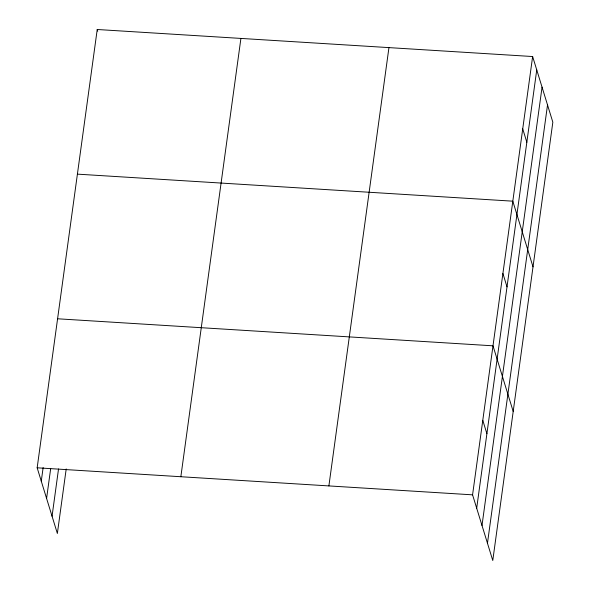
<?xml version="1.0" encoding="UTF-8"?>
<svg xmlns="http://www.w3.org/2000/svg" width="590" height="590" viewBox="0 0 590 590"><rect width="100%" height="100%" fill="white"/><g stroke="black" fill="none" stroke-linecap="round" stroke-linejoin="round"><path stroke-width="0.89" d="M66.205 468.947L57.363 533.463L37.163 467.804L97.225 29.5L532.637 56.537L552.837 122.196L492.775 560.5L472.575 494.84L532.637 56.537M41.278 481.175L43.144 467.538M46.588 498.432L50.696 468.445M52.06 516.206L58.528 468.954M180.85 476.727L240.912 38.424M328.888 485.917L388.95 47.613M476.691 508.204L536.745 69.9M482 525.461L542.055 87.158M487.465 543.243L547.527 104.939M77.408 174.139L512.813 201.175L533.013 266.835M57.584 318.784L492.997 345.814L513.197 411.473M37.163 467.804L472.575 494.84M522.725 128.856L526.833 142.22M502.909 273.495L507.017 286.858M482.79 420.331L486.898 433.694M97.225 29.5L97.741 31.174"/></g></svg>
